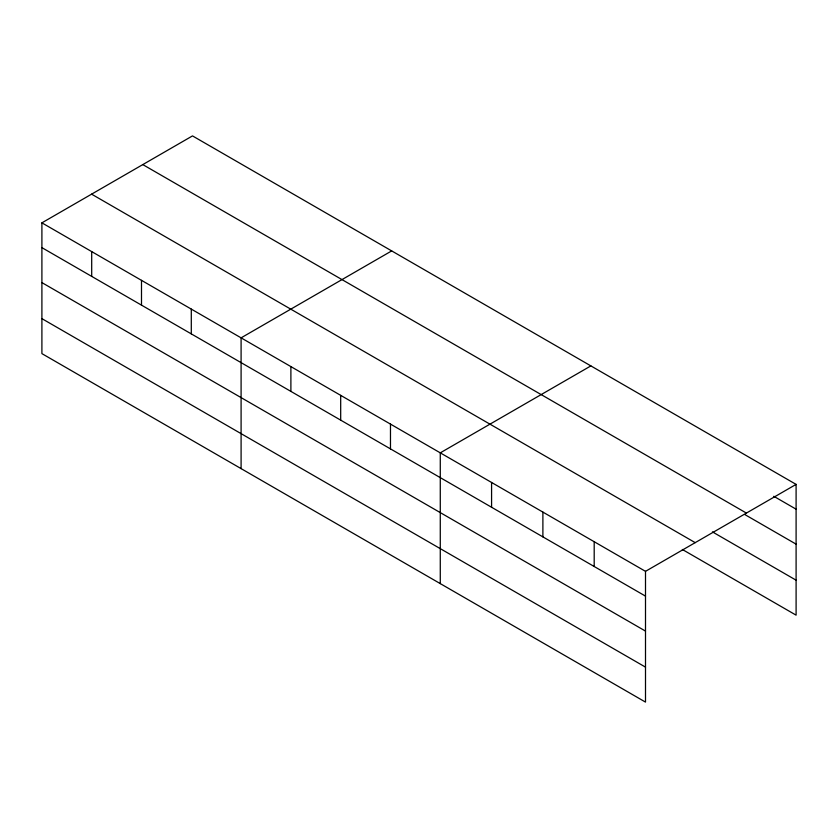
<?xml version="1.0" encoding="UTF-8"?>
<svg xmlns="http://www.w3.org/2000/svg" width="838" height="838" viewBox="0 0 838 838"><rect width="100%" height="100%" fill="white"/><g stroke="black" fill="none" stroke-linecap="round" stroke-linejoin="round"><path stroke-width="1.26" d="M41.9 222.845L645.501 571.338L645.501 702.097L41.9 353.615L41.9 222.845L192.499 135.903L796.1 484.385L796.1 615.155L682.331 549.466M391.681 250.908L241.093 337.85L241.093 468.61M590.874 365.902L440.275 452.845L440.275 583.615M645.501 571.338L796.1 484.385M773.788 496.295L796.1 509.179M142.795 164.594L746.407 513.086M744.793 514.532L796.1 544.145M712.447 531.889L796.1 580.179M91.593 194.154L695.205 542.647M41.9 247.639L645.501 596.122M41.9 282.605L645.501 631.098M41.9 318.639L645.501 667.132M594.194 541.715L594.194 566.498M542.888 512.091L542.888 536.886M491.581 482.468L491.581 507.262M390.477 424.101L390.477 448.885M340.689 395.347L340.689 420.142M290.891 366.604L290.891 391.388M191.294 309.096L191.294 333.891M141.496 280.353L141.496 305.137M91.698 251.599L91.698 276.383"/></g></svg>
